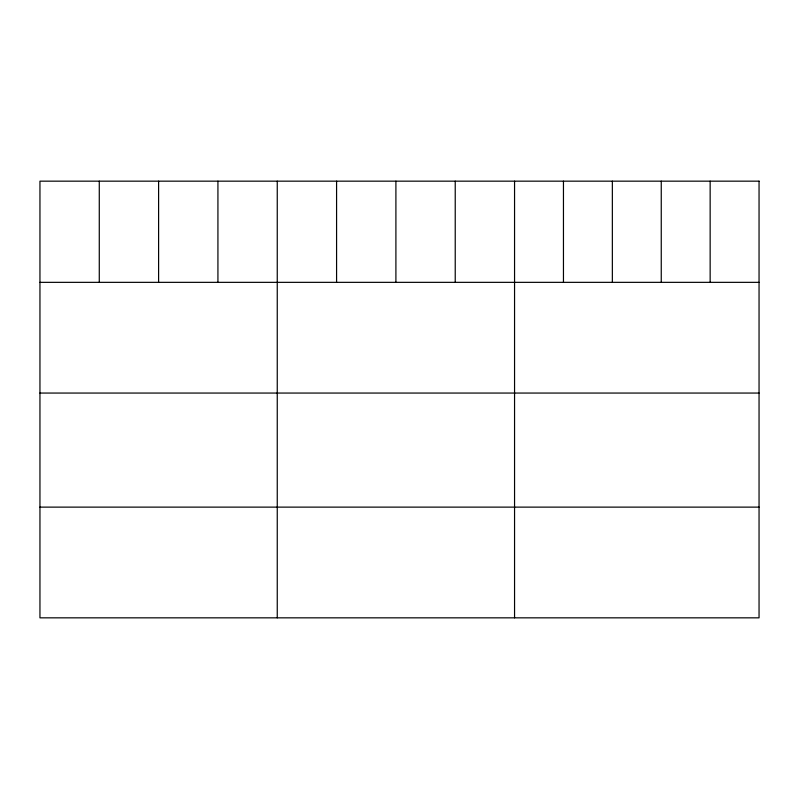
<?xml version="1.0" encoding="UTF-8"?>
<svg xmlns="http://www.w3.org/2000/svg" width="799" height="799" viewBox="0 0 799 799"><rect width="100%" height="100%" fill="white"/><g stroke="black" fill="none" stroke-linecap="round" stroke-linejoin="round"><path stroke-width="1.2" d="M39.95 282.347L759.05 282.347M39.95 393.058L759.05 393.058M39.95 507.125L759.05 507.125M710.151 181.163L710.151 282.347M661.252 181.163L661.252 282.347M612.354 181.163L612.354 282.347M563.455 181.163L563.455 282.347M514.556 181.163L514.556 617.837M455.23 181.163L455.23 282.347M395.904 181.163L395.904 282.347M336.579 181.163L336.579 282.347M277.253 181.163L277.253 617.837M217.927 181.163L217.927 282.347M158.602 181.163L158.602 282.347M99.276 181.163L99.276 282.347M759.05 181.163L39.95 181.163L39.95 617.837L759.05 617.837L759.05 181.163"/></g></svg>
